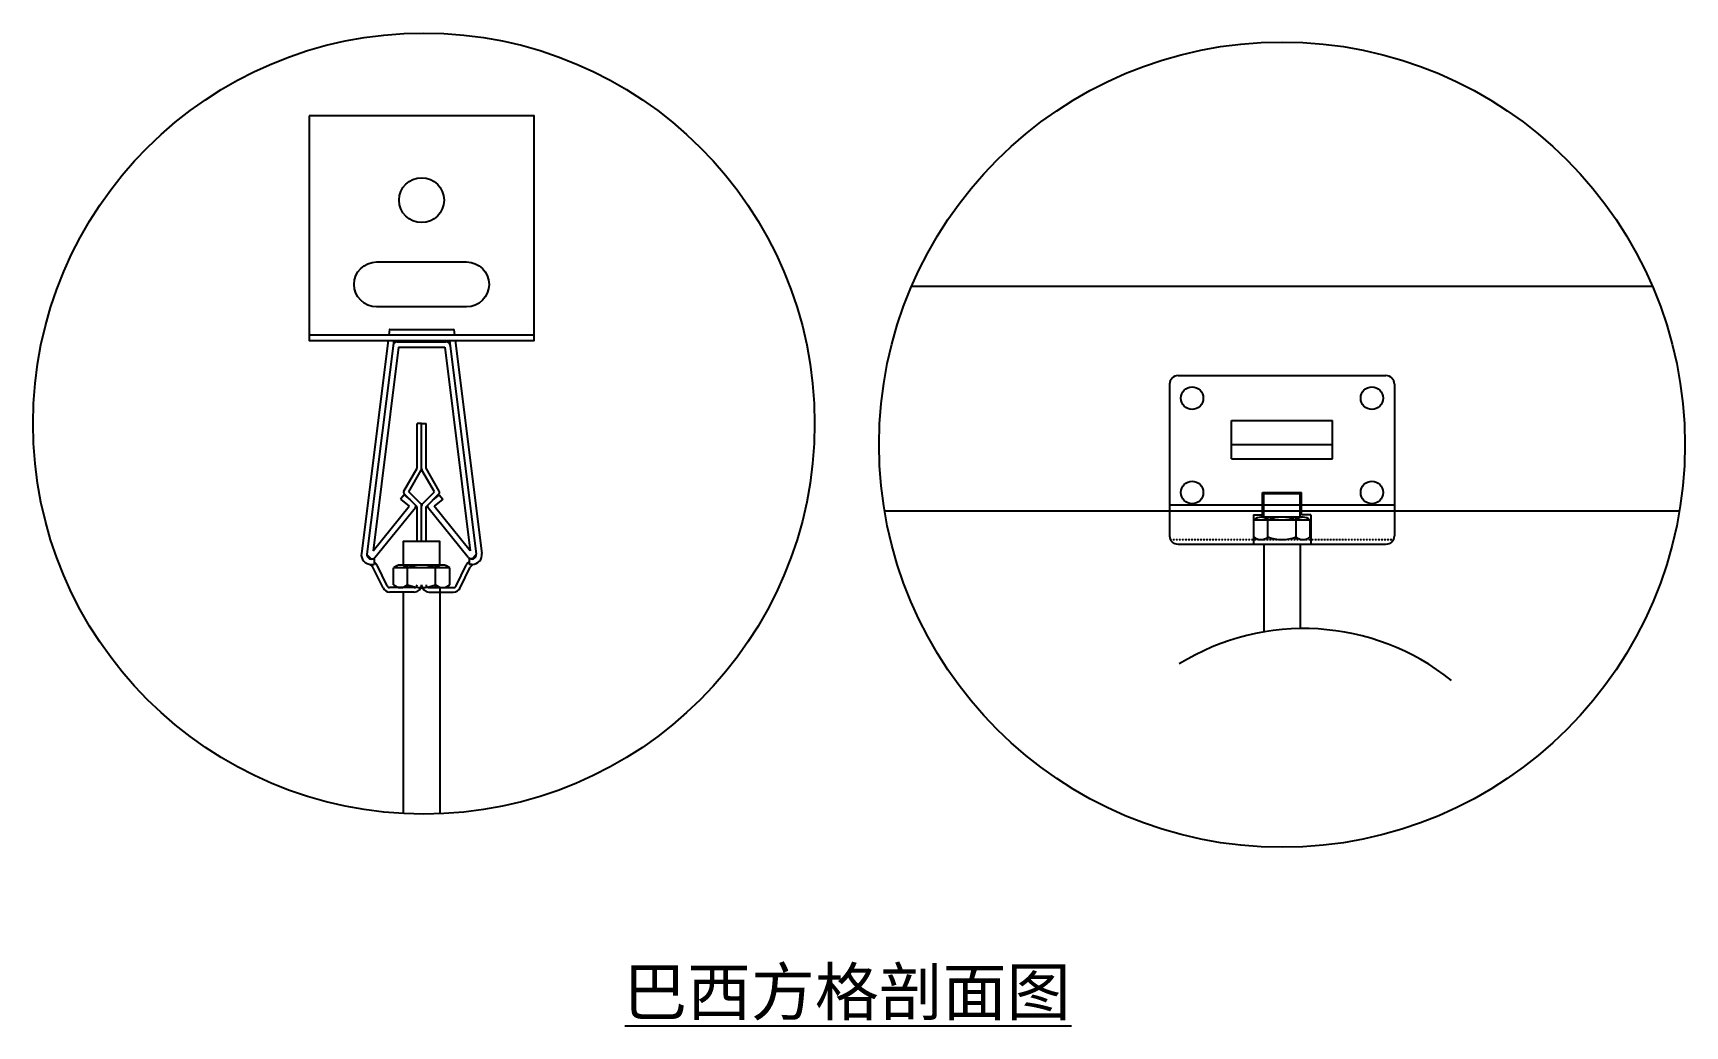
# Model space of a CAD drawing. Extents: x 795 to 1677, y 61 to 591.
import ezdxf

# ---------------------------------------------------------------- set-up
doc = ezdxf.new("R2010")
doc.units = 0
doc.header["$LTSCALE"] = 0.2
doc.header["$MEASUREMENT"] = 0
doc.linetypes.add('HIDDEN', pattern=[0.375, 0.25, -0.125])
for name, color, linetype in [('3', 3, 'CONTINUOUS'), ('4', 4, 'CONTINUOUS'), ('BH', 3, 'CONTINUOUS'), ('DIM', 3, 'CONTINUOUS'), ('S', 7, 'CONTINUOUS'), ('TEXT', 3, 'CONTINUOUS')]:
    doc.layers.add(name, color=color, linetype=linetype)
doc.styles.add('HZ', font='')
doc.styles.get('HZ').set_extended_font_data('仿宋_GB2312')

msp = doc.modelspace()

# ---------------------------------------------------------------- linework, layer by layer
at = {"layer": '3'}
msp.add_line((1401.86, 339.1), (1521.86, 339.1), dxfattribs=at)
msp.add_arc((1473.46, 146.77), 126.25, 51.31576, 121.73966, dxfattribs=at)
at = {"layer": '4'}
for p, q in [((1406.36, 408.1), (1517.36, 408.1)), ((1401.86, 403.6), (1401.86, 322.6)), ((1521.86, 403.6), (1521.86, 322.6)), ((1000.28, 358.61), (1000.28, 382.52)), ((1002.68, 382.52), (1000.28, 382.52)), ((1002.68, 358.37), (1002.68, 382.52)), ((1002.68, 382.52), (1005.08, 382.52)), ((1005.08, 358.61), (1005.08, 382.52)), ((993.25, 346.42), (1000.28, 358.61)), ((995.78, 346.02), (1002.48, 357.62)), ((1009.59, 346.02), (1002.89, 357.62)), ((1012.12, 346.42), (1005.08, 358.61)), ((1000.28, 338.12), (993.44, 344.97)), ((1002.25, 339.55), (995.78, 346.02)), ((1003.12, 339.55), (1009.59, 346.02)), ((1005.08, 338.12), (1011.93, 344.97)), ((1451.51, 333.7), (1451.51, 345.7)), ((1451.51, 345.7), (1472.21, 345.7)), ((1452.11, 332.5), (1452.11, 345.1)), ((1452.11, 345.1), (1471.61, 345.1)), ((1471.61, 332.5), (1471.61, 345.1)), ((1472.21, 333.7), (1472.21, 345.7)), ((1000.28, 319.52), (1000.28, 338.12)), ((1002.68, 319.52), (1002.68, 338.49)), ((1005.08, 319.52), (1005.08, 338.12)), ((1446.56, 333.7), (1446.56, 318.1)), ((1446.56, 333.7), (1451.51, 333.7)), ((1446.86, 322), (1446.86, 331)), ((1476.86, 331), (1446.86, 331)), ((1473.11, 332.5), (1450.61, 332.5)), ((1454.36, 320.5), (1454.36, 332.5)), ((1469.36, 320.5), (1469.36, 332.5)), ((1477.16, 333.7), (1472.21, 333.7)), ((1476.86, 322), (1476.86, 331)), ((1477.16, 333.7), (1477.16, 318.1)), ((1406.36, 318.1), (1517.36, 318.1)), ((1452.11, 318.1), (1452.11, 271.21)), ((1471.61, 318.1), (1471.61, 273.01)), ((992.93, 292.52), (992.93, 174.24)), ((1012.43, 294.92), (1012.43, 174.13))]:
    msp.add_line(p, q, dxfattribs=at)
msp.add_lwpolyline([(942.68, 546.83), (942.68, 426.83), (1062.68, 426.83), (1062.68, 546.83)], close=True, dxfattribs=at)
msp.add_lwpolyline([(1012.43, 306.92), (1012.43, 319.52), (992.93, 319.52), (992.93, 306.92)], dxfattribs=at)
for centre, radius, start, end in [((1406.36, 403.6), 4.5, 90, 180), ((1517.36, 403.6), 4.5, 0, 90), ((1001.18, 358.37), 1.5, 330, 0), ((1004.18, 358.37), 1.5, 180, 210), ((994.28, 345.82), 1.2, 150, 225), ((1011.09, 345.82), 1.2, 315, 30), ((1001.18, 338.49), 1.5, 0, 45), ((1004.18, 338.49), 1.5, 135, 180), ((1450.61, 327.06), 5.44, 46.39762, 133.60243), ((1461.86, 313), 19.5, 67.38011, 112.61971), ((1473.11, 327.06), 5.44, 46.39757, 133.60238), ((1406.36, 322.6), 4.5, 180, 270), ((1450.61, 325.94), 5.44, 226.39757, 313.60238), ((1461.86, 340), 19.5, 247.38029, 292.61989), ((1473.11, 325.94), 5.44, 226.39762, 313.60243), ((1517.36, 322.6), 4.5, 270, 0)]:
    msp.add_arc(centre, radius, start, end, dxfattribs=at)
at = {"layer": 'BH'}
for centre, radius in [((1003.88, 382.52), 208.57), ((1461.86, 371.24), 215.05)]:
    msp.add_circle(centre, radius, dxfattribs=at)
at = {"layer": 'DIM', "color": 6}
msp.add_line((1111.08, 60.76), (1349.58, 60.76), dxfattribs=at)
at = {"layer": 'S'}
for p, q in [((1264.16, 455.85), (1659.56, 455.85)), ((985.49, 432.7), (985.13, 429.83)), ((985.64, 432.83), (1019.67, 432.83)), ((1019.89, 432.64), (1020.24, 429.83)), ((942.68, 429.83), (1062.68, 429.83)), ((984.75, 426.83), (970.53, 313.18)), ((987.78, 426.83), (973.51, 312.83)), ((990.35, 423.23), (976.75, 314.54)), ((989.69, 426.23), (1015.68, 426.23)), ((990.35, 423.23), (1015.02, 423.23)), ((1015.02, 423.23), (1028.62, 314.54)), ((1017.59, 426.83), (1031.86, 312.8)), ((1020.62, 426.83), (1034.84, 313.18)), ((1434.86, 384.19), (1488.86, 384.19)), ((1434.86, 363.7), (1434.86, 384.19)), ((1488.86, 363.7), (1488.86, 384.19)), ((1434.86, 371.24), (1488.86, 371.24)), ((1434.86, 363.7), (1488.86, 363.7)), ((993.3, 344.48), (991.41, 342.15)), ((993.3, 344.48), (996.61, 341.79)), ((1012.07, 344.48), (1008.76, 341.79)), ((1012.07, 344.48), (1013.96, 342.15)), ((976.75, 314.54), (996.07, 338.37)), ((977.76, 311.02), (999.35, 337.64)), ((991.41, 342.15), (996.07, 338.37)), ((1027.61, 311.02), (1006.02, 337.64)), ((1013.96, 342.15), (1009.3, 338.37)), ((1028.62, 314.54), (1009.3, 338.37)), ((1249.74, 335.85), (1673.98, 335.85)), ((975.88, 310.13), (973.49, 312.51)), ((975.74, 310.27), (977.3, 310.27)), ((977.3, 310.27), (977.3, 307.27)), ((978.13, 307.88), (977.3, 308.7)), ((1027.24, 307.88), (1028.07, 308.7)), ((1029.63, 310.27), (1028.07, 310.27)), ((1028.07, 310.27), (1028.07, 307.27)), ((1029.49, 310.13), (1031.88, 312.51)), ((976.43, 306.18), (975.32, 307.29)), ((975.74, 307.27), (977.3, 307.27)), ((982.12, 294.71), (976.72, 305.78)), ((984.27, 295.76), (978.88, 306.83)), ((1017.68, 305.42), (987.68, 305.42)), ((987.68, 296.42), (987.68, 305.42)), ((1013.93, 306.92), (991.43, 306.92)), ((995.18, 294.92), (995.18, 306.92)), ((1010.18, 294.92), (1010.18, 306.92)), ((1017.68, 296.42), (1017.68, 305.42)), ((1021.1, 295.76), (1026.49, 306.83)), ((1023.25, 294.71), (1028.65, 305.78)), ((1029.63, 307.27), (1028.07, 307.27)), ((1028.94, 306.18), (1030.05, 307.29)), ((998.78, 294.92), (985.62, 294.92)), ((998.78, 292.52), (985.62, 292.52)), ((1006.58, 294.92), (1019.75, 294.92)), ((1006.58, 292.52), (1019.75, 292.52))]:
    msp.add_line(p, q, dxfattribs=at)
at = {"layer": 'S', "linetype": 'HIDDEN'}
msp.add_line((1402.38, 320.5), (1521.34, 320.5), dxfattribs=at)
at = {"layer": 'S'}
msp.add_lwpolyline([(978.68, 444.83, -1), (978.68, 468.83), (1026.68, 468.83, -1), (1026.68, 444.83)], format="xyb", close=True, dxfattribs=at)
for centre, radius in [((1002.68, 501.83), 12), ((1413.86, 396.1), 6), ((1509.86, 396.1), 6), ((1413.86, 345.7), 6), ((1509.86, 345.7), 6)]:
    msp.add_circle(centre, radius, dxfattribs=at)
for centre, radius, start, end in [((985.7, 432.61), 0.225, 90, 172.86669), ((985.64, 432.68), 0.15, 90, 172.86669), ((1019.67, 432.61), 0.225, 7.13331, 90), ((989.69, 423.98), 2.25, 90, 172.86669), ((1015.68, 423.98), 2.25, 7.13331, 90), ((998.18, 338.59), 1.5, 320.96012, 5.39019), ((1007.19, 338.59), 1.5, 174.60981, 219.03988), ((975.74, 312.52), 5.25, 172.86669, 270), ((975.89, 312.53), 2.4, 172.86669, 320.96012), ((1029.48, 312.53), 2.4, 219.03988, 7.13331), ((1029.63, 312.52), 5.25, 270, 7.13331), ((975.37, 305.12), 1.5, 26, 45), ((975.37, 305.12), 3.9, 26, 45), ((991.43, 301.48), 5.44, 46.39762, 133.60243), ((1002.68, 287.42), 19.5, 67.38011, 112.61971), ((1013.93, 301.48), 5.44, 46.39757, 133.60238), ((1030, 305.12), 3.9, 135, 154), ((1030, 305.12), 1.5, 135, 154), ((985.62, 296.42), 3.9, 206, 270), ((985.62, 296.42), 1.5, 206, 270), ((991.43, 300.36), 5.44, 226.39757, 313.60238), ((1002.68, 314.42), 19.5, 247.38029, 292.61989), ((998.78, 296.42), 3.9, 270, 360), ((998.78, 296.42), 1.5, 270, 0), ((1006.58, 296.42), 3.9, 180, 270), ((1006.58, 296.42), 1.5, 180, 270), ((1013.93, 300.36), 5.44, 226.39762, 313.60243), ((1019.75, 296.42), 1.5, 270, 334), ((1019.75, 296.42), 3.9, 270, 334)]:
    msp.add_arc(centre, radius, start, end, dxfattribs=at)

# ---------------------------------------------------------------- texts
at = {"layer": 'TEXT', "style": 'HZ'}
msp.add_text('巴西方格剖面图', height=25, dxfattribs=at).set_placement((1110.27, 66.49))

doc.saveas('drawing.dxf')
